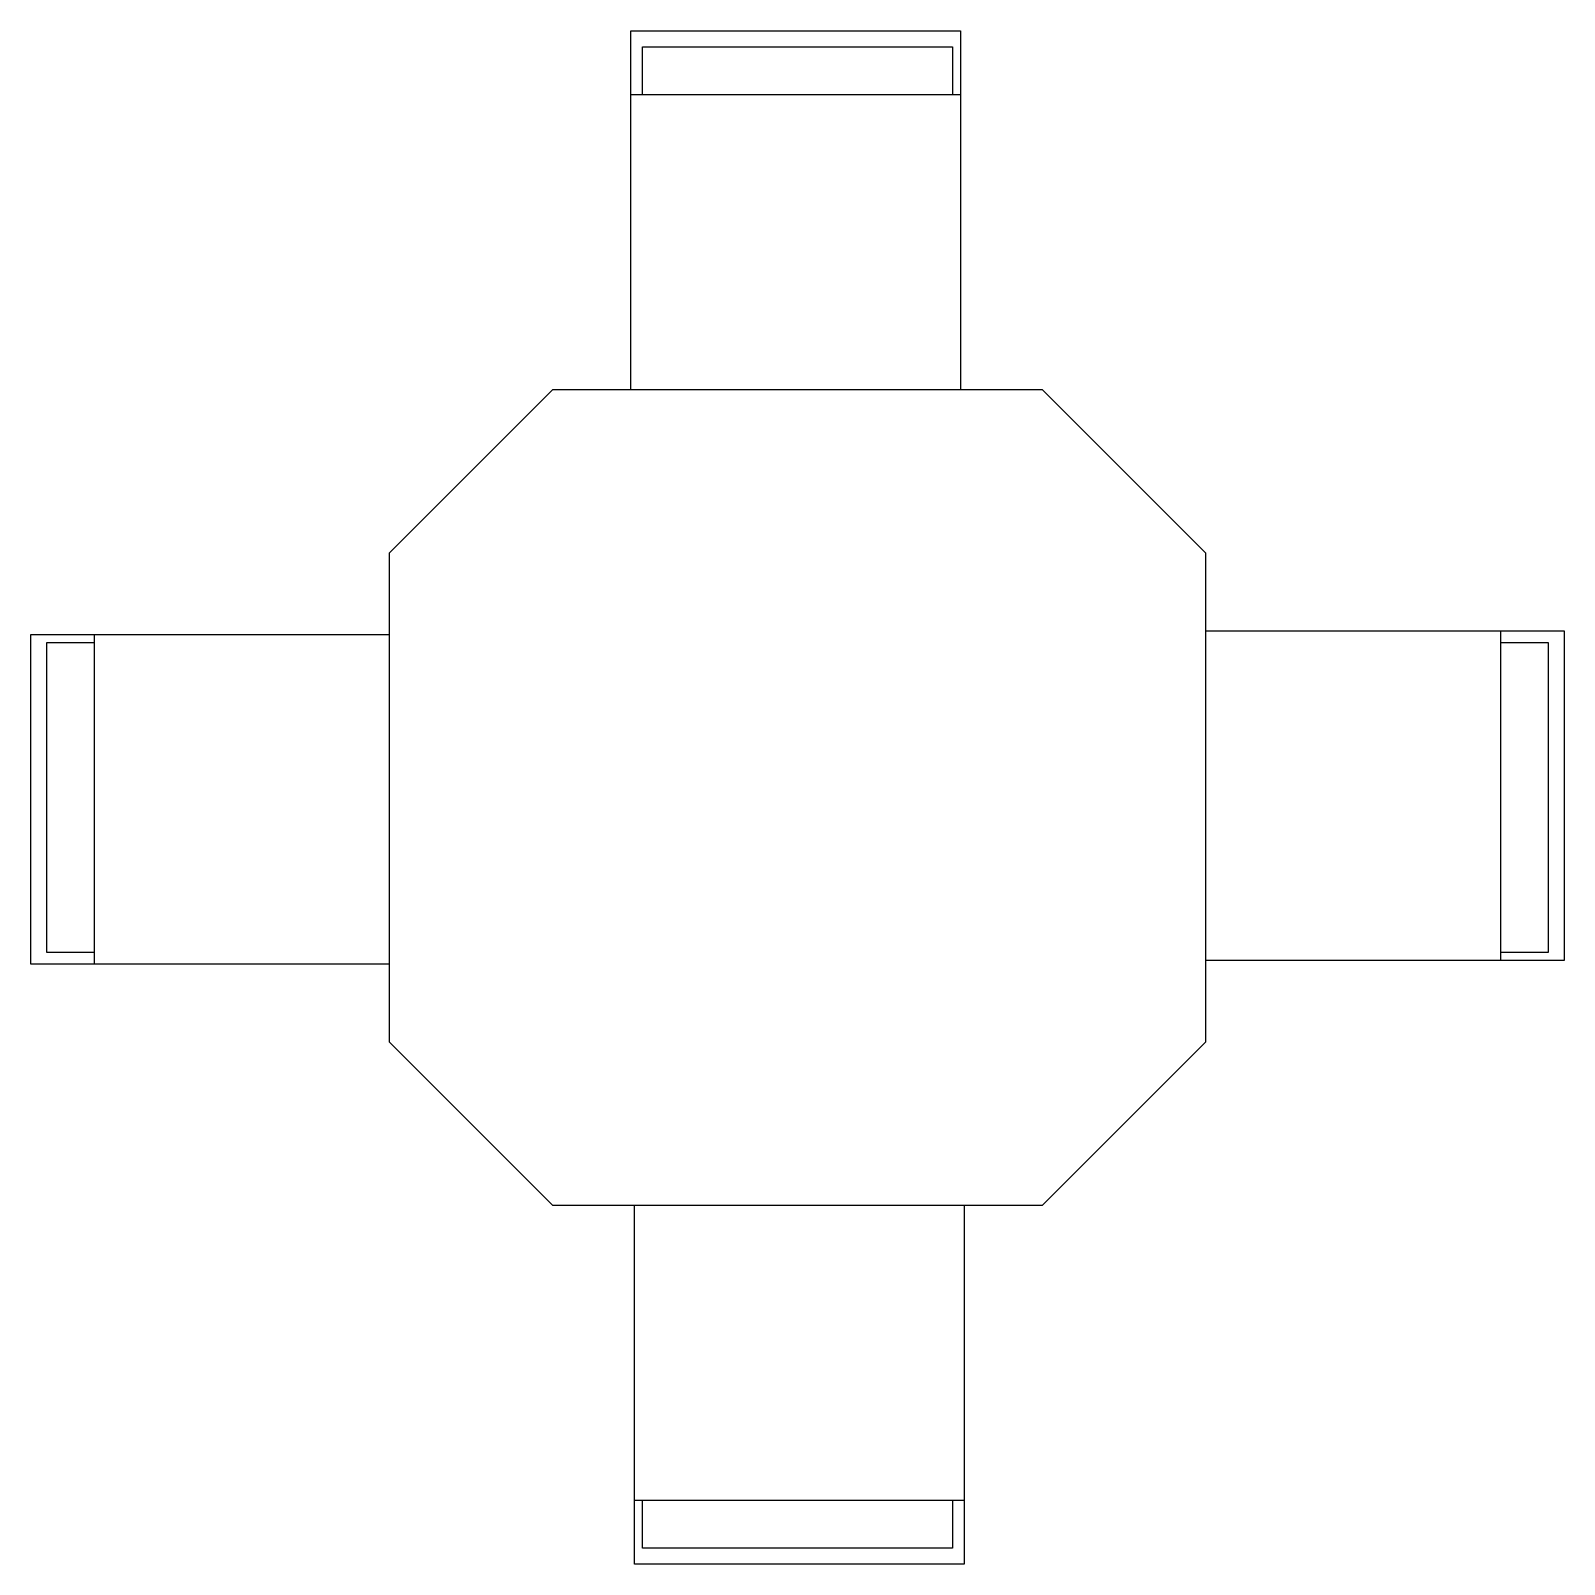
# Model space of a CAD drawing. Extents: x -124 to 64, y -44 to 144.
import ezdxf

# ---------------------------------------------------------------- set-up
doc = ezdxf.new("R2010")
doc.units = 0
doc.header["$MEASUREMENT"] = 0
doc.layers.get('0').update_dxf_attribs({"linetype": 'CONTINUOUS'})

msp = doc.modelspace()

# ---------------------------------------------------------------- linework, layer by layer
at = {"color": 0, "linetype": 'ByBlock'}
for p, q in [((-50.43, 144), (-10, 144)), ((-50.43, 100), (-50.43, 144)), ((-10, 144), (-10, 100)), ((-49, 142), (-11, 142)), ((-49, 136.19), (-49, 142)), ((-11, 142), (-11, 136.19)), ((-50.43, 136.19), (-10, 136.19)), ((-80, 80), (-60, 100)), ((-60, 100), (0, 100)), ((0, 100), (20, 80)), ((-80, 20), (-80, 80)), ((20, 80), (20, 20)), ((-124, 70), (-80, 70)), ((-124, 29.57), (-124, 70)), ((-116.19, 29.57), (-116.19, 70)), ((20, 70.43), (64, 70.43)), ((56.19, 70.43), (56.19, 30)), ((64, 70.43), (64, 30)), ((-122, 69), (-116.19, 69)), ((-122, 31), (-122, 69)), ((56.19, 69), (62, 69)), ((62, 69), (62, 31)), ((-116.19, 31), (-122, 31)), ((62, 31), (56.19, 31)), ((-80, 29.57), (-124, 29.57)), ((64, 30), (20, 30)), ((-60, 0), (-80, 20)), ((20, 20), (0, 0)), ((0, 0), (-60, 0)), ((-50, -44), (-50, 0)), ((-9.57, 0), (-9.57, -44)), ((-9.57, -36.19), (-50, -36.19)), ((-49, -42), (-49, -36.19)), ((-11, -36.19), (-11, -42)), ((-11, -42), (-49, -42)), ((-9.57, -44), (-50, -44))]:
    msp.add_line(p, q, dxfattribs=at)

doc.saveas('drawing.dxf')
